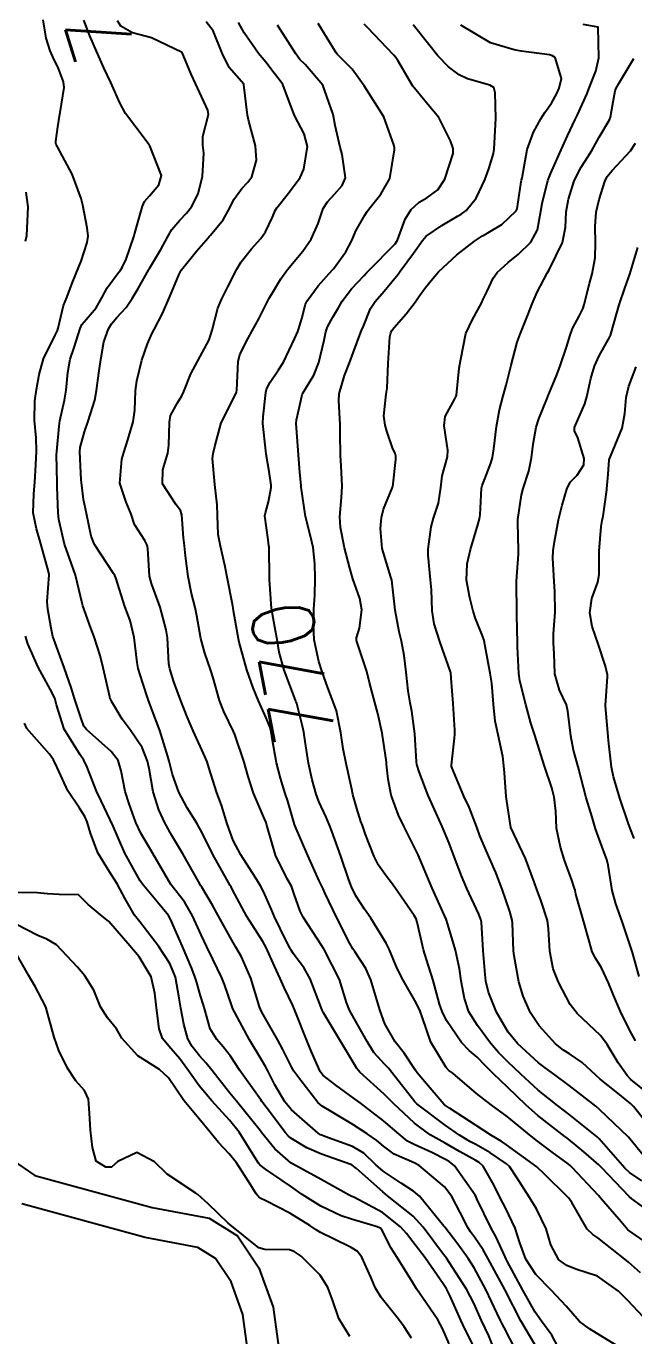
# Model space of a CAD drawing. Header units: metres. Extents: x 318500 to 325275, y 7408834 to 7428799.
# Drawn here: x 322178.3 to 322217.8, y 7422754.9 to 7422839.9 of the extents above; entities that cross this region are included whole.
import ezdxf
from ezdxf.enums import TextEntityAlignment as Align

# ---------------------------------------------------------------- set-up
doc = ezdxf.new("R2010")
doc.units = ezdxf.units.M
doc.header["$MEASUREMENT"] = 0
for name, color, linetype in [('Cotas', 45, 'Continuous'), ('Curvas de Nivel 1m', 11, 'Continuous'), ('Curvas de Nivel 5m', 15, 'Continuous'), ('Vias Primárias', 230, 'Continuous'), ('Vias Secundárias', 230, 'Continuous')]:
    doc.layers.add(name, color=color, linetype=linetype)
doc.styles.add('Style-STANDARD', font='STANDARD.shx')

msp = doc.modelspace()

# ---------------------------------------------------------------- linework, layer by layer
at = {"layer": 'Curvas de Nivel 1m', "flags": 128}
for points, elevation in [([(322210.162, 7422753.892), (322209.356, 7422755.451), (322209.193, 7422755.737), (322209.113, 7422755.904), (322208.903, 7422756.371), (322208.167, 7422757.918), (322207.411, 7422759.322), (322207.019, 7422759.936), (322206.34, 7422760.857), (322205.497, 7422761.959), (322205.441, 7422762.03), (322203.86, 7422763.976), (322203.475, 7422764.304), (322202.66, 7422764.815), (322201.494, 7422765.61), (322201.034, 7422766.017), (322200.245, 7422766.767), (322199.512, 7422767.203), (322197.715, 7422767.861), (322197.519, 7422767.928), (322197.425, 7422767.967), (322197.283, 7422768.064), (322195.542, 7422769.578), (322195.117, 7422770.096), (322194.464, 7422771.209), (322194.007, 7422772.114), (322193.859, 7422772.392), (322193.587, 7422772.86), (322192.835, 7422774.128), (322191.872, 7422775.892), (322191.754, 7422776.139), (322191.633, 7422776.456), (322191.208, 7422777.709), (322191.032, 7422778.149), (322190.457, 7422779.369), (322190.065, 7422780.164), (322189.692, 7422780.942), (322189.121, 7422782.179), (322188.61, 7422783.078), (322187.73, 7422784.2), (322186.564, 7422786.212), (322185.78, 7422787.534), (322185.46, 7422788.225), (322185.016, 7422789.446), (322184.756, 7422790.236), (322184.499, 7422791.571), (322184.302, 7422792.243), (322183.849, 7422792.845), (322182.259, 7422794.274), (322182.085, 7422794.49), (322181.878, 7422795.037), (322181.479, 7422796.284), (322181.268, 7422796.918), (322180.808, 7422798.291), (322180.123, 7422800.123), (322180.058, 7422800.299), (322179.955, 7422800.832), (322179.746, 7422802.082), (322179.715, 7422802.304), (322179.704, 7422802.574), (322179.822, 7422804.303), (322179.791, 7422804.516), (322179.284, 7422806.311), (322179.003, 7422807.279), (322178.793, 7422808.319), (322178.83, 7422809.557), (322178.901, 7422810.318), (322178.969, 7422811.445), (322179.012, 7422812.316), (322178.986, 7422813.184), (322178.87, 7422814.319), (322178.885, 7422815.582), (322179.009, 7422816.317), (322179.184, 7422817.306), (322179.453, 7422818.311), (322180.206, 7422819.851), (322180.357, 7422820.15), (322180.402, 7422820.298), (322180.76, 7422821.767), (322180.968, 7422822.293), (322181.318, 7422823.225), (322181.746, 7422824.285), (322181.904, 7422824.654), (322182.286, 7422825.871), (322182.347, 7422826.279), (322182.298, 7422826.821), (322182.001, 7422828.283), (322181.894, 7422828.717), (322181.31, 7422830.29), (322180.368, 7422832.073), (322180.29, 7422832.222), (322180.267, 7422832.302), (322180.255, 7422832.418), (322180.386, 7422833.374), (322180.512, 7422834.185), (322180.532, 7422834.299), (322180.789, 7422835.932), (322180.759, 7422836.297), (322180.439, 7422837.161), (322180.056, 7422837.916), (322179.89, 7422838.308), (322179.642, 7422839.133), (322179.429, 7422840.316)], 764), ([(322213.028, 7422753.855), (322212.451, 7422754.964), (322211.784, 7422755.874), (322211.369, 7422756.451), (322210.563, 7422757.888), (322209.553, 7422759.763), (322209.486, 7422759.899), (322209.421, 7422760.042), (322208.834, 7422761.309), (322208.517, 7422761.914), (322207.583, 7422763.814), (322207.529, 7422763.929), (322207.472, 7422764.036), (322206.14, 7422765.95), (322205.781, 7422766.234), (322205.504, 7422766.386), (322204.654, 7422766.823), (322203.514, 7422767.336), (322203.087, 7422767.558), (322202.532, 7422767.995), (322201.533, 7422768.863), (322200.003, 7422770.033), (322199.555, 7422770.365), (322198.429, 7422771.19), (322197.577, 7422771.839), (322197.413, 7422772.063), (322196.858, 7422773.336), (322196.546, 7422774.076), (322195.84, 7422775.874), (322195.752, 7422776.088), (322195.634, 7422776.348), (322195.071, 7422777.518), (322194.817, 7422778.103), (322194.454, 7422778.9), (322193.9, 7422780.117), (322193.686, 7422780.513), (322192.662, 7422782.13), (322191.727, 7422783.858), (322191.63, 7422784.043), (322191.58, 7422784.142), (322191.352, 7422784.529), (322190.452, 7422786.16), (322189.78, 7422787.504), (322189.412, 7422788.176), (322188.788, 7422789.174), (322188.233, 7422790.194), (322187.827, 7422791.339), (322187.611, 7422792.202), (322187.53, 7422792.518), (322187.005, 7422794.209), (322186.467, 7422795.631), (322186.251, 7422796.216), (322185.906, 7422797.274), (322185.612, 7422798.225), (322185.538, 7422798.614), (322185.35, 7422800.229), (322185.072, 7422801.344), (322184.737, 7422802.239), (322184.145, 7422804.101), (322184.083, 7422804.249), (322184.002, 7422804.394), (322182.774, 7422806.269), (322182.562, 7422806.799), (322182.249, 7422808.277), (322182.064, 7422809.186), (322181.917, 7422810.282), (322181.903, 7422810.462), (322181.814, 7422812.283), (322181.84, 7422812.556), (322182.123, 7422813.578), (322182.366, 7422814.276), (322182.788, 7422815.632), (322182.9, 7422816.269), (322183.05, 7422817.394), (322183.177, 7422818.265), (322183.369, 7422819.43), (322183.673, 7422820.258), (322183.881, 7422820.589), (322184.221, 7422820.989), (322184.826, 7422821.646), (322185.218, 7422822.235), (322185.594, 7422822.885), (322186.268, 7422824.062), (322186.326, 7422824.163), (322186.358, 7422824.219), (322187.075, 7422825.419), (322187.5, 7422826.208), (322187.789, 7422826.714), (322188.307, 7422827.311), (322188.745, 7422827.763), (322189.068, 7422828.189), (322189.485, 7422829.03), (322189.767, 7422830.179), (322189.858, 7422831.671), (322189.803, 7422832.178), (322189.808, 7422832.749), (322190.163, 7422834.174), (322190.125, 7422834.453), (322189.325, 7422836.187), (322189.045, 7422836.8), (322188.45, 7422838.2), (322186.464, 7422839.138), (322185.234, 7422839.473), (322184.475, 7422839.9), (322184.259, 7422840.253)], 766), ([(322217.175, 7422753.969), (322215.353, 7422755.089), (322214.89, 7422755.361), (322214.244, 7422755.837), (322213.375, 7422756.836), (322212.432, 7422757.864), (322211.405, 7422758.898), (322210.77, 7422759.887), (322210.366, 7422760.955), (322210.075, 7422761.894), (322209.459, 7422763.172), (322209.079, 7422763.906), (322208.687, 7422764.707), (322207.993, 7422765.923), (322207.736, 7422766.161), (322207.504, 7422766.298), (322206.45, 7422766.886), (322205.515, 7422767.413), (322204.557, 7422767.97), (322203.531, 7422768.719), (322202.172, 7422770.001), (322201.559, 7422770.608), (322199.984, 7422772.034), (322199.802, 7422772.256), (322199.586, 7422772.643), (322198.737, 7422774.049), (322197.627, 7422775.876), (322197.539, 7422776.061), (322197.481, 7422776.214), (322196.767, 7422778.073), (322196.368, 7422778.78), (322195.676, 7422779.714), (322195.531, 7422779.946), (322195.453, 7422780.093), (322195.188, 7422780.597), (322194.451, 7422782.109), (322194.229, 7422782.626), (322193.726, 7422783.751), (322193.532, 7422784.122), (322193.184, 7422784.68), (322192.273, 7422786.135), (322191.774, 7422787.052), (322191.372, 7422788.146), (322191.005, 7422789.355), (322190.704, 7422790.157), (322190.197, 7422791.802), (322190.082, 7422792.166), (322189.848, 7422792.702), (322189.174, 7422794.18), (322188.788, 7422795.095), (322188.354, 7422796.193), (322187.908, 7422797.367), (322187.65, 7422798.203), (322187.6, 7422798.528), (322187.502, 7422800.204), (322187.428, 7422800.733), (322187.038, 7422802.209), (322186.462, 7422803.746), (322186.333, 7422804.217), (322186.233, 7422806.012), (322186.191, 7422806.218), (322186.033, 7422806.522), (322185.374, 7422807.56), (322185.138, 7422808.234), (322184.832, 7422809.009), (322184.408, 7422810.245), (322184.533, 7422811.814), (322184.672, 7422812.242), (322184.94, 7422813.06), (322185.277, 7422814.233), (322185.379, 7422814.993), (322185.422, 7422816.231), (322185.507, 7422816.893), (322185.832, 7422818.225), (322186.201, 7422819.292), (322186.494, 7422819.931), (322186.646, 7422820.216), (322187.173, 7422821.263), (322187.601, 7422822.206), (322187.797, 7422822.654), (322188.264, 7422823.801), (322188.396, 7422824.07), (322188.491, 7422824.197), (322189.392, 7422825.294), (322190.148, 7422826.172), (322190.215, 7422826.248), (322190.292, 7422826.337), (322191.12, 7422827.345), (322191.565, 7422828.151), (322191.815, 7422828.66), (322192.338, 7422829.369), (322192.71, 7422829.771), (322192.982, 7422830.134), (322193.279, 7422831.213), (322193.209, 7422832.132), (322192.781, 7422833.75), (322192.694, 7422834.137), (322192.465, 7422836.104), (322192.451, 7422836.14), (322191.511, 7422837.224), (322191.042, 7422838.161), (322190.472, 7422839.606), (322190.008, 7422840.177)], 767), ([(322218.721, 7422755.78), (322217.381, 7422757.206), (322216.768, 7422757.806), (322215.405, 7422758.794), (322214, 7422759.252), (322213.414, 7422759.476), (322212.903, 7422759.858), (322212.388, 7422760.824), (322212.088, 7422761.87), (322211.459, 7422763.16), (322210.99, 7422763.885), (322210.163, 7422765.221), (322209.689, 7422765.898), (322209.502, 7422766.077), (322208.415, 7422766.823), (322207.514, 7422767.329), (322207.118, 7422767.538), (322206.455, 7422767.946), (322205.529, 7422768.59), (322203.682, 7422769.979), (322203.552, 7422770.107), (322202.073, 7422772.003), (322201.853, 7422772.276), (322201.585, 7422772.546), (322200.885, 7422773.312), (322200.459, 7422774.027), (322199.622, 7422775.499), (322199.315, 7422776.043), (322199.127, 7422776.556), (322198.664, 7422778.05), (322197.679, 7422779.994), (322197.654, 7422780.034), (322197.635, 7422780.061), (322197.528, 7422780.217), (322196.312, 7422782.081), (322196.108, 7422782.478), (322195.725, 7422783.584), (322195.6, 7422783.964), (322195.544, 7422784.093), (322195.261, 7422784.573), (322194.521, 7422786.109), (322193.994, 7422787.91), (322193.936, 7422788.118), (322193.9, 7422788.227), (322193.793, 7422788.464), (322193.092, 7422790.127), (322192.75, 7422791.207), (322192.483, 7422792.134), (322191.867, 7422793.949), (322191.787, 7422794.141), (322191.161, 7422795.429), (322190.882, 7422796.155), (322190.465, 7422797.608), (322190.298, 7422798.164), (322189.936, 7422799.221), (322189.677, 7422800.174), (322189.418, 7422801.632), (322189.306, 7422802.18), (322189.071, 7422803.096), (322188.852, 7422804.187), (322188.67, 7422805.541), (322188.599, 7422806.191), (322188.552, 7422806.709), (322188.436, 7422808.194), (322188.34, 7422808.481), (322188.06, 7422808.837), (322187.191, 7422810.209), (322187.196, 7422811.107), (322187.53, 7422812.206), (322187.602, 7422812.718), (322187.625, 7422814.205), (322187.695, 7422814.646), (322188.149, 7422815.464), (322188.443, 7422815.909), (322188.571, 7422816.194), (322189.026, 7422817.339), (322189.484, 7422818.181), (322190.204, 7422819.549), (322190.401, 7422820.167), (322190.78, 7422821.614), (322191, 7422822.159), (322191.423, 7422822.981), (322191.996, 7422824.144), (322192.275, 7422824.603), (322192.96, 7422825.456), (322193.557, 7422826.127), (322193.859, 7422826.561), (322194.311, 7422827.504), (322194.49, 7422827.945), (322194.595, 7422828.116), (322195.368, 7422829.071), (322196.114, 7422830.094), (322196.355, 7422830.614), (322196.581, 7422832.087), (322196.382, 7422832.912), (322195.757, 7422834.1), (322195.331, 7422835.191), (322194.985, 7422836.112), (322194.758, 7422836.44), (322194.437, 7422836.859), (322193.889, 7422837.57), (322193.412, 7422838.13), (322192.47, 7422839.464), (322192.104, 7422840.146)], 768), ([(322218.193, 7422759.004), (322217.418, 7422759.689), (322217.288, 7422759.801), (322215.434, 7422761.266), (322215.099, 7422761.487), (322214.744, 7422761.83), (322213.742, 7422763.57), (322213.547, 7422763.849), (322213.471, 7422763.937), (322211.943, 7422765.423), (322211.5, 7422765.857), (322211.471, 7422765.88), (322209.514, 7422767.316), (322209.155, 7422767.544), (322208.53, 7422767.915), (322207.53, 7422768.564), (322205.812, 7422769.69), (322205.549, 7422769.871), (322205.447, 7422769.961), (322204.547, 7422770.989), (322203.715, 7422771.979), (322203.582, 7422772.178), (322202.853, 7422773.252), (322202.282, 7422774), (322201.617, 7422775.166), (322201.302, 7422776.015), (322201.154, 7422776.5), (322200.701, 7422778.024), (322200.382, 7422778.744), (322199.678, 7422779.816), (322199.532, 7422780.041), (322199.345, 7422780.383), (322198.486, 7422782.052), (322197.726, 7422783.659), (322197.601, 7422783.934), (322197.539, 7422784.063), (322197.356, 7422784.446), (322196.62, 7422786.077), (322195.789, 7422787.991), (322195.757, 7422788.09), (322195.311, 7422789.603), (322195.147, 7422790.1), (322194.829, 7422791.101), (322194.572, 7422792.109), (322194.301, 7422793.676), (322194.235, 7422794.115), (322194.158, 7422794.401), (322193.879, 7422795.058), (322193.403, 7422796.125), (322193.065, 7422796.966), (322192.663, 7422798.133), (322192.16, 7422799.925), (322192.11, 7422800.138), (322191.959, 7422801.001), (322191.796, 7422801.97), (322191.763, 7422802.143), (322191.714, 7422802.403), (322191.385, 7422804.149), (322191.233, 7422804.931), (322190.938, 7422806.156), (322190.796, 7422806.917), (322190.74, 7422808.16), (322190.733, 7422808.833), (322190.58, 7422810.162), (322190.427, 7422811.843), (322190.461, 7422812.165), (322190.573, 7422812.622), (322190.983, 7422814.157), (322191.378, 7422814.915), (322191.989, 7422816.143), (322192.012, 7422816.293), (322192.083, 7422818.142), (322192.195, 7422818.6), (322192.723, 7422819.617), (322193.009, 7422820.132), (322193.427, 7422820.923), (322194.028, 7422822.122), (322194.104, 7422822.259), (322194.246, 7422822.501), (322194.862, 7422823.51), (322195.303, 7422824.105), (322196.282, 7422825.301), (322196.83, 7422826.082), (322197.272, 7422827.109), (322197.611, 7422828.071), (322197.891, 7422828.502), (322198.334, 7422828.995), (322198.835, 7422829.562), (322199.049, 7422830.053), (322198.838, 7422831.583), (322198.719, 7422832.057), (322198.391, 7422833.468), (322198.27, 7422834.071), (322198.243, 7422834.231), (322197.591, 7422836.078), (322196.443, 7422837.411), (322196.1, 7422837.749), (322195.833, 7422838.099), (322194.635, 7422839.961)], 769), ([(322219.451, 7422762.488), (322217.642, 7422763.797), (322217.472, 7422763.95), (322215.684, 7422765.818), (322215.502, 7422766.003), (322214.531, 7422766.856), (322213.518, 7422767.685), (322213.425, 7422767.757), (322213.299, 7422767.853), (322211.54, 7422769.205), (322210.775, 7422769.888), (322209.567, 7422771.063), (322208.669, 7422771.914), (322208.124, 7422772.461), (322207.591, 7422772.99), (322207.082, 7422773.424), (322206.58, 7422773.945), (322205.621, 7422775.375), (322205.331, 7422775.963), (322205.164, 7422776.438), (322204.749, 7422777.969), (322204.317, 7422779.33), (322204.125, 7422779.976), (322203.707, 7422781.762), (322203.634, 7422781.981), (322203.509, 7422782.187), (322202.265, 7422784.002), (322202.052, 7422784.314), (322201.747, 7422784.707), (322201.193, 7422785.46), (322200.907, 7422786.023), (322200.361, 7422787.452), (322200.149, 7422788.035), (322200.06, 7422788.303), (322199.801, 7422789.144), (322199.542, 7422790.043), (322199.457, 7422790.402), (322199.107, 7422792.047), (322198.903, 7422793.001), (322198.745, 7422794.051), (322198.463, 7422795.476), (322198.256, 7422796.056), (322197.904, 7422796.974), (322197.52, 7422798.066), (322197.328, 7422798.67), (322197.025, 7422800.074), (322196.97, 7422801.085), (322197.007, 7422802.074), (322197.066, 7422802.991), (322197.094, 7422804.074), (322197.071, 7422805.017), (322196.951, 7422806.076), (322196.778, 7422806.819), (322196.464, 7422808.084), (322196.185, 7422809.982), (322196.176, 7422810.089), (322196.093, 7422810.945), (322195.996, 7422812.092), (322195.866, 7422813.832), (322195.855, 7422814.094), (322195.877, 7422814.35), (322196.153, 7422815.599), (322196.242, 7422816.006), (322196.281, 7422816.088), (322197.007, 7422817.248), (322197.328, 7422818.073), (322197.671, 7422819.534), (322197.783, 7422820.066), (322197.886, 7422820.394), (322198.224, 7422821.011), (322198.616, 7422821.675), (322198.841, 7422822.054), (322199.44, 7422822.86), (322200.265, 7422823.729), (322200.418, 7422823.888), (322200.556, 7422824.036), (322202.288, 7422825.771), (322202.434, 7422826.009), (322202.924, 7422827.39), (322203.314, 7422828), (322203.843, 7422828.479), (322204.332, 7422828.773), (322205.045, 7422829.274), (322205.492, 7422829.973), (322206.033, 7422831.631), (322206.041, 7422831.965), (322205.872, 7422832.473), (322205.115, 7422833.979), (322204.412, 7422834.792), (322203.417, 7422836), (322202.447, 7422837.68), (322202.313, 7422837.876), (322202.183, 7422838.014), (322200.477, 7422839.828), (322200.273, 7422840.043)], 771), ([(322218.296, 7422764.979), (322217.496, 7422765.521), (322217.194, 7422765.803), (322215.519, 7422767.698), (322215.455, 7422767.757), (322215.38, 7422767.822), (322213.542, 7422769.306), (322212.816, 7422769.861), (322211.565, 7422770.862), (322210.44, 7422771.891), (322209.588, 7422772.691), (322208.982, 7422773.297), (322208.467, 7422773.917), (322207.617, 7422775.054), (322207.069, 7422775.938), (322206.774, 7422776.812), (322206.566, 7422777.946), (322206.444, 7422778.725), (322206.185, 7422779.952), (322205.705, 7422781.608), (322205.584, 7422781.961), (322205.474, 7422782.202), (322204.678, 7422783.971), (322203.875, 7422785.863), (322203.828, 7422785.979), (322203.762, 7422786.127), (322202.836, 7422787.994), (322202.503, 7422788.705), (322202.029, 7422790.007), (322201.825, 7422791.03), (322201.724, 7422792.012), (322201.71, 7422792.144), (322201.433, 7422794.017), (322201.157, 7422795.295), (322200.958, 7422796.024), (322200.621, 7422797.318), (322200.431, 7422798.032), (322199.942, 7422799.517), (322199.781, 7422800.042), (322199.78, 7422800.213), (322199.958, 7422800.833), (322200.109, 7422802.038), (322199.981, 7422802.758), (322199.522, 7422804.045), (322199.331, 7422804.726), (322198.994, 7422806.05), (322198.73, 7422807.366), (322198.696, 7422808.054), (322198.798, 7422809.323), (322198.831, 7422810.052), (322198.777, 7422811.376), (322198.739, 7422812.054), (322198.709, 7422813.469), (322198.704, 7422814.054), (322198.622, 7422815.586), (322198.654, 7422816.055), (322198.998, 7422817.232), (322199.314, 7422818.049), (322199.546, 7422818.697), (322200.053, 7422820.042), (322200.101, 7422820.152), (322200.216, 7422820.434), (322200.685, 7422821.582), (322200.979, 7422822.029), (322201.571, 7422822.7), (322202.263, 7422823.544), (322202.464, 7422823.81), (322202.607, 7422824.005), (322203.465, 7422825.181), (322204.058, 7422825.992), (322204.152, 7422826.131), (322204.294, 7422826.287), (322205.307, 7422826.973), (322206.314, 7422827.573), (322206.558, 7422827.715), (322206.883, 7422827.952), (322207.528, 7422828.746), (322208.094, 7422829.934), (322208.357, 7422830.651), (322208.653, 7422831.641), (322208.695, 7422831.927), (322208.801, 7422833.519), (322208.823, 7422833.926), (322208.77, 7422835.582), (322208.684, 7422835.927), (322208.431, 7422836.076), (322206.98, 7422836.496), (322206.438, 7422836.754), (322205.748, 7422837.275), (322205.038, 7422837.981), (322204.461, 7422838.72), (322203.447, 7422840)], 772), ([(322218.37, 7422766.649), (322217.519, 7422767.7), (322217.427, 7422767.801), (322215.547, 7422769.607), (322215.301, 7422769.824), (322213.57, 7422771.168), (322212.644, 7422771.864), (322212.021, 7422772.31), (322211.588, 7422772.642), (322210.217, 7422773.894), (322209.611, 7422774.614), (322208.846, 7422775.912), (322208.341, 7422777.228), (322208.167, 7422777.922), (322208.11, 7422778.368), (322207.997, 7422779.925), (322207.877, 7422781.758), (322207.847, 7422781.928), (322207.715, 7422782.285), (322206.929, 7422783.942), (322206.574, 7422784.773), (322206.135, 7422785.954), (322205.774, 7422786.891), (322205.322, 7422787.965), (322204.936, 7422788.831), (322204.431, 7422789.974), (322203.833, 7422791.512), (322203.682, 7422791.982), (322203.654, 7422792.172), (322203.552, 7422793.985), (322203.359, 7422795.462), (322203.253, 7422795.99), (322203.126, 7422796.767), (322202.994, 7422797.994), (322202.863, 7422799.069), (322202.686, 7422799.999), (322202.547, 7422800.592), (322202.282, 7422802.005), (322202.053, 7422803.955), (322202.045, 7422804.009), (322202.002, 7422804.138), (322201.426, 7422806.019), (322201.321, 7422807.299), (322201.387, 7422808.02), (322201.515, 7422808.562), (322202.079, 7422809.924), (322202.105, 7422809.984), (322202.118, 7422810.009), (322202.323, 7422811.791), (322202.319, 7422812.007), (322202.275, 7422812.171), (322202.115, 7422812.551), (322201.739, 7422813.629), (322201.638, 7422814.017), (322201.546, 7422814.612), (322201.705, 7422816.017), (322201.76, 7422816.422), (322201.818, 7422818.016), (322201.94, 7422819.747), (322202.003, 7422820.013), (322202.066, 7422820.158), (322202.215, 7422820.36), (322203, 7422821.227), (322203.574, 7422821.99), (322203.842, 7422822.39), (322204.255, 7422822.951), (322204.718, 7422823.52), (322205.102, 7422823.972), (322206.281, 7422825.068), (322207.42, 7422825.943), (322207.938, 7422826.293), (322208.298, 7422826.491), (322209.195, 7422827.032), (322210.125, 7422827.912), (322210.188, 7422828.045), (322210.335, 7422828.94), (322210.45, 7422829.807), (322210.472, 7422829.908), (322210.514, 7422830.07), (322210.835, 7422831.903), (322211.262, 7422833.022), (322211.736, 7422833.89), (322211.987, 7422834.305), (322212.415, 7422834.913), (322212.764, 7422835.536), (322212.915, 7422835.873), (322213.073, 7422836.507), (322212.659, 7422837.877), (322212.452, 7422838.009), (322212.297, 7422838.038), (322210.456, 7422838.291), (322210.005, 7422838.366), (322208.463, 7422838.822), (322206.551, 7422839.959)], 773), ([(322218.586, 7422768.732), (322217.756, 7422769.797), (322217.553, 7422770.002), (322216.62, 7422770.754), (322215.576, 7422771.569), (322215.301, 7422771.824), (322214.416, 7422772.665), (322213.594, 7422773.22), (322213.201, 7422773.461), (322212.694, 7422773.864), (322211.617, 7422775.044), (322211.064, 7422775.886), (322210.577, 7422776.96), (322210.299, 7422777.894), (322209.994, 7422779.58), (322209.968, 7422779.897), (322209.904, 7422781.701), (322209.876, 7422781.898), (322209.718, 7422782.443), (322209.22, 7422783.908), (322208.812, 7422784.975), (322208.406, 7422785.92), (322207.782, 7422787.366), (322207.569, 7422787.933), (322207.078, 7422789.216), (322206.742, 7422789.946), (322205.944, 7422791.852), (322205.929, 7422791.959), (322206.121, 7422793.701), (322206.144, 7422793.956), (322206.146, 7422794.229), (322206.036, 7422795.958), (322205.915, 7422797.593), (322205.886, 7422797.96), (322205.877, 7422798.004), (322205.17, 7422799.968), (322204.816, 7422801.117), (322204.682, 7422801.973), (322204.63, 7422803.334), (322204.575, 7422803.974), (322204.424, 7422805.576), (322204.428, 7422805.976), (322204.61, 7422807.409), (322204.764, 7422807.973), (322205.088, 7422808.947), (322205.235, 7422809.968), (322205.338, 7422810.72), (322205.675, 7422811.964), (322205.694, 7422812.384), (322205.457, 7422813.967), (322205.535, 7422814.57), (322206.157, 7422815.731), (322206.232, 7422815.886), (322206.25, 7422815.959), (322206.428, 7422817.714), (322206.473, 7422817.956), (322206.534, 7422818.296), (322206.857, 7422819.95), (322207.307, 7422820.86), (322207.885, 7422821.935), (322207.998, 7422822.18), (322208.252, 7422822.71), (322208.644, 7422823.547), (322208.898, 7422823.924), (322209.615, 7422824.578), (322210.282, 7422825.109), (322211.074, 7422825.898), (322211.506, 7422826.688), (322211.737, 7422827.889), (322211.817, 7422828.399), (322212.197, 7422829.882), (322212.354, 7422830.314), (322213.045, 7422831.87), (322213.468, 7422832.779), (322213.969, 7422833.856), (322214.102, 7422834.157), (322214.415, 7422834.818), (322214.731, 7422835.541), (322214.839, 7422835.846), (322215.306, 7422836.977), (322215.492, 7422837.84), (322215.467, 7422838.838), (322215.444, 7422839.84), (322214.482, 7422840.005)], 774), ([(322217.876, 7422774.068), (322217.611, 7422774.54), (322216.965, 7422775.807), (322216.443, 7422777.018), (322216.128, 7422777.815), (322215.67, 7422778.794), (322215.272, 7422779.422), (322215.065, 7422779.829), (322214.816, 7422780.71), (322214.491, 7422781.838), (322214.011, 7422783.571), (322213.951, 7422783.847), (322213.906, 7422784.012), (322213.746, 7422784.476), (322213.38, 7422785.479), (322213.249, 7422785.858), (322213.001, 7422786.632), (322212.755, 7422787.866), (322212.709, 7422788.964), (322212.608, 7422789.868), (322212.443, 7422790.487), (322211.977, 7422791.878), (322211.846, 7422792.287), (322211.345, 7422793.885), (322211.09, 7422794.676), (322210.758, 7422795.891), (322210.376, 7422797.432), (322210.298, 7422797.896), (322210.226, 7422799.617), (322210.218, 7422799.897), (322210.173, 7422801.692), (322210.17, 7422801.898), (322210.154, 7422803.742), (322210.156, 7422803.898), (322210.285, 7422805.638), (322210.29, 7422805.897), (322210.243, 7422807.703), (322210.25, 7422807.898), (322210.477, 7422809.493), (322210.58, 7422809.895), (322210.962, 7422811.026), (322211.127, 7422811.89), (322211.225, 7422812.783), (322211.439, 7422813.887), (322211.608, 7422814.415), (322212.159, 7422815.808), (322212.179, 7422815.86), (322212.188, 7422815.88), (322212.771, 7422817.281), (322212.982, 7422817.868), (322213.403, 7422819.063), (322213.635, 7422819.859), (322213.786, 7422820.287), (322214.229, 7422821.093), (322214.476, 7422821.608), (322214.555, 7422821.847), (322214.896, 7422823.208), (322215.068, 7422823.842), (322215.257, 7422824.864), (322215.287, 7422825.84), (322215.248, 7422826.899), (322215.313, 7422827.84), (322215.512, 7422828.658), (322215.887, 7422829.835), (322216.044, 7422830.142), (322216.357, 7422830.548), (322217.547, 7422831.812), (322217.874, 7422832.311)], 776), ([(322178.286, 7422825.954), (322178.38, 7422826.329), (322178.464, 7422828.182), (322178.451, 7422828.328), (322178.332, 7422829.131)], 763), ([(322218.115, 7422778.244), (322217.68, 7422779.8), (322217.011, 7422781.807), (322216.592, 7422782.947), (322216.356, 7422783.814), (322216.111, 7422785.462), (322216.011, 7422785.817), (322215.77, 7422786.454), (322215.286, 7422787.828), (322215.056, 7422788.576), (322214.675, 7422789.837), (322214.495, 7422790.509), (322214.151, 7422791.845), (322213.856, 7422792.932), (322213.669, 7422793.853), (322213.49, 7422795.46), (322213.389, 7422795.858), (322212.946, 7422796.822), (322212.651, 7422797.869), (322212.605, 7422799.205), (322212.549, 7422799.871), (322212.552, 7422800.467), (322212.671, 7422801.869), (322212.641, 7422803.219), (322212.594, 7422803.871), (322212.518, 7422805.377), (322212.532, 7422805.872), (322212.617, 7422806.452), (322212.882, 7422807.868), (322213.111, 7422808.818), (322213.417, 7422809.86), (322213.64, 7422810.303), (322214.094, 7422810.778), (322214.514, 7422811.433), (322214.539, 7422811.846), (322214.123, 7422813.183), (322213.918, 7422813.644), (322213.917, 7422813.853), (322213.973, 7422814.011), (322214.138, 7422814.367), (322214.594, 7422815.405), (322214.714, 7422815.844), (322214.978, 7422817.042), (322215.214, 7422817.84), (322215.514, 7422818.52), (322216.209, 7422819.752), (322216.244, 7422819.829), (322216.681, 7422821.376), (322216.808, 7422821.821), (322217.176, 7422822.896), (322217.513, 7422823.811), (322218.026, 7422825.542)], 777), ([(322217.781, 7422787.199), (322217.559, 7422787.802), (322217.401, 7422788.199), (322216.869, 7422789.81), (322216.452, 7422791.196), (322216.317, 7422791.815), (322216.134, 7422793.55), (322216.108, 7422793.818), (322215.922, 7422795.797), (322215.923, 7422795.82), (322216.054, 7422797.684), (322216.05, 7422797.819), (322215.928, 7422798.363), (322215.456, 7422799.827), (322215.073, 7422800.945), (322214.921, 7422801.836), (322215.047, 7422802.771), (322215.436, 7422803.828), (322215.522, 7422804.313), (322215.517, 7422805.828), (322215.649, 7422807.429), (322215.718, 7422807.825), (322215.769, 7422808.11), (322216.02, 7422809.821), (322216.026, 7422809.876), (322216.095, 7422810.829), (322216.177, 7422811.761), (322216.193, 7422811.829), (322216.255, 7422811.972), (322217.006, 7422813.817), (322217.191, 7422814.768), (322217.267, 7422815.813), (322217.447, 7422816.534), (322217.917, 7422817.804)], 778), ([(322208.768, 7422753.909), (322208.356, 7422754.921), (322207.879, 7422755.922), (322207.377, 7422757.045), (322206.909, 7422757.937), (322206.01, 7422759.352), (322205.602, 7422759.957), (322205.527, 7422760.064), (322205.422, 7422760.203), (322204.103, 7422761.973), (322203.45, 7422762.675), (322201.781, 7422764.005), (322201.474, 7422764.258), (322199.767, 7422765.765), (322199.499, 7422765.992), (322199.409, 7422766.041), (322197.507, 7422766.71), (322196.546, 7422767.11), (322195.516, 7422767.738), (322195.331, 7422767.905), (322195.165, 7422768.095), (322193.904, 7422769.755), (322193.633, 7422770.119), (322193.552, 7422770.23), (322192.205, 7422772.134), (322191.589, 7422773.065), (322191.128, 7422773.68), (322190.704, 7422774.153), (322190.284, 7422774.834), (322189.909, 7422776.166), (322189.847, 7422776.381), (322189.638, 7422776.991), (322189.386, 7422777.912), (322189.304, 7422778.175), (322189.084, 7422778.754), (322188.487, 7422780.188), (322187.706, 7422781.958), (322187.561, 7422782.201), (322186.74, 7422783.19), (322185.886, 7422784.218), (322185.733, 7422784.433), (322184.734, 7422786.235), (322183.904, 7422788.132), (322183.857, 7422788.249), (322183.835, 7422788.294), (322183.791, 7422788.393), (322183.19, 7422789.645), (322182.902, 7422790.264), (322182.289, 7422791.817), (322182.086, 7422792.276), (322181.845, 7422792.621), (322180.805, 7422794.291), (322180.31, 7422795.872), (322180.186, 7422796.297), (322179.899, 7422796.88), (322179.115, 7422798.312), (322178.451, 7422799.814), (322178.284, 7422800.325)], 763), ([(322207.344, 7422754.318), (322206.798, 7422755.382), (322206.54, 7422755.942), (322205.852, 7422757.484), (322205.611, 7422757.957), (322205.395, 7422758.301), (322204.23, 7422759.972), (322203.43, 7422761.023), (322203.007, 7422761.558), (322202.634, 7422761.992), (322201.454, 7422762.93), (322199.588, 7422763.918), (322199.469, 7422763.969), (322199.297, 7422764.042), (322197.485, 7422765.058), (322195.608, 7422766.088), (322195.533, 7422766.122), (322195.5, 7422766.14), (322194.46, 7422767.056), (322193.607, 7422768.119), (322193.522, 7422768.234), (322191.982, 7422770.136), (322191.558, 7422770.666), (322190.392, 7422772.158), (322190.022, 7422772.601), (322189.589, 7422773.087), (322189.106, 7422773.688), (322188.83, 7422774.182), (322188.567, 7422775.138), (322188.37, 7422776.189), (322188.265, 7422776.819), (322188.015, 7422778.195), (322187.663, 7422779.086), (322186.92, 7422780.208), (322185.703, 7422781.776), (322185.368, 7422782.225), (322184.756, 7422783.27), (322184.246, 7422784.242), (322183.742, 7422785.025), (322182.975, 7422786.262), (322182.504, 7422787.545), (322182.293, 7422788.272), (322182.14, 7422788.621), (322181.799, 7422789.162), (322181.041, 7422790.288), (322180.337, 7422791.79), (322180.1, 7422792.297), (322179.845, 7422792.661), (322178.377, 7422794.322), (322178.227, 7422794.678)], 762), ([(322205.785, 7422754.394), (322205.354, 7422755.397), (322205.055, 7422755.963), (322204.287, 7422757.06), (322203.655, 7422757.977), (322203.396, 7422758.409), (322202.41, 7422759.995), (322202.022, 7422760.597), (322201.437, 7422761.752), (322201.329, 7422761.902), (322201.04, 7422762.016), (322199.447, 7422762.481), (322198.786, 7422762.71), (322197.459, 7422763.333), (322196.253, 7422764.078), (322195.478, 7422764.621), (322193.868, 7422765.741), (322193.498, 7422766.009), (322193.404, 7422766.121), (322193.256, 7422766.369), (322192.149, 7422768.134), (322191.532, 7422768.912), (322190.38, 7422770.158), (322189.565, 7422771.139), (322188.818, 7422772.181), (322188.3, 7422772.902), (322187.595, 7422773.707), (322187.17, 7422774.204), (322186.971, 7422774.845), (322186.79, 7422776.208), (322186.688, 7422777.161), (322186.435, 7422778.212), (322185.669, 7422779.502), (322185.058, 7422780.229), (322183.703, 7422781.81), (322183.131, 7422782.259), (322182.347, 7422782.901), (322181.723, 7422783.531), (322180.466, 7422783.549), (322179.723, 7422783.596), (322179.074, 7422783.66), (322177.724, 7422783.687)], 761), ([(322199.348, 7422754.869), (322198.633, 7422756.047), (322198.234, 7422757.195), (322197.916, 7422758.055), (322197.402, 7422758.864), (322196.169, 7422760.079), (322195.721, 7422760.384), (322195.424, 7422760.492), (322193.818, 7422760.509), (322193.425, 7422760.635), (322191.548, 7422762.139), (322191.441, 7422762.238), (322190.143, 7422763.476), (322189.469, 7422764.085), (322189.35, 7422764.172), (322187.488, 7422765.418), (322186.671, 7422766.208), (322185.506, 7422766.814), (322184.288, 7422766.238), (322183.876, 7422765.863), (322183.494, 7422765.865), (322182.884, 7422766.256), (322182.639, 7422767.128), (322182.5, 7422768.26), (322182.434, 7422769.369), (322182.374, 7422770.268), (322182.115, 7422770.831), (322181.562, 7422771.466), (322181.015, 7422772.286), (322180.45, 7422773.428), (322180.144, 7422774.295), (322179.628, 7422776.189), (322179.586, 7422776.301), (322178.914, 7422777.582), (322178.485, 7422778.317), (322177.672, 7422779.767)], 759)]:
    msp.add_lwpolyline(points, dxfattribs=dict(at, elevation=elevation))
at = {"layer": 'Curvas de Nivel 5m', "flags": 128}
for points, elevation in [([(322211.345, 7422754.361), (322210.43, 7422755.889), (322209.412, 7422757.877), (322209.4, 7422757.9), (322209.39, 7422757.919), (322208.323, 7422759.916), (322207.998, 7422760.494), (322207.434, 7422761.316), (322207.166, 7422761.663), (322206.989, 7422761.937), (322206.489, 7422762.91), (322205.953, 7422763.953), (322205.479, 7422764.585), (322203.83, 7422765.977), (322203.502, 7422766.142), (322202.208, 7422766.7), (322201.512, 7422767.222), (322201.093, 7422767.594), (322200.472, 7422768.026), (322199.529, 7422768.625), (322198.117, 7422769.478), (322197.546, 7422769.82), (322197.267, 7422770.064), (322196.164, 7422771.488), (322195.714, 7422772.088), (322195.663, 7422772.171), (322195.583, 7422772.34), (322194.997, 7422773.502), (322194.67, 7422774.104), (322193.627, 7422775.931), (322193.533, 7422776.121), (322193.476, 7422776.277), (322192.909, 7422778.127), (322192.299, 7422779.506), (322191.947, 7422780.137), (322191.687, 7422780.587), (322190.816, 7422782.153), (322190.426, 7422782.868), (322189.729, 7422784.033), (322189.674, 7422784.116), (322189.642, 7422784.171), (322189.507, 7422784.4), (322188.502, 7422786.189), (322187.778, 7422787.39), (322187.322, 7422788.205), (322186.947, 7422789.06), (322186.576, 7422790.212), (322186.307, 7422791.741), (322186.206, 7422792.216), (322185.853, 7422793.086), (322185.09, 7422794.232), (322184.572, 7422794.934), (322183.888, 7422796.063), (322183.823, 7422796.184), (322183.792, 7422796.251), (322183.757, 7422796.387), (322183.337, 7422798.259), (322183.126, 7422799.068), (322182.743, 7422800.268), (322182.526, 7422800.842), (322182.019, 7422802.279), (322181.973, 7422802.458), (322181.53, 7422804.285), (322181.275, 7422805.023), (322180.831, 7422806.292), (322180.458, 7422807.884), (322180.414, 7422808.296), (322180.353, 7422810.02), (322180.348, 7422810.297), (322180.31, 7422812.095), (322180.319, 7422812.298), (322180.467, 7422813.956), (322180.527, 7422814.296), (322180.816, 7422815.627), (322180.927, 7422816.292), (322181.037, 7422817.431), (322181.188, 7422818.29), (322181.44, 7422819.045), (322181.839, 7422820.284), (322181.952, 7422820.544), (322182.219, 7422820.866), (322182.877, 7422821.623), (322183.253, 7422822.265), (322183.581, 7422822.929), (322184.264, 7422823.826), (322184.449, 7422824.065), (322184.557, 7422824.246), (322184.819, 7422824.785), (322185.322, 7422826.235), (322185.529, 7422827.004), (322185.878, 7422828.227), (322186.015, 7422828.534), (322186.33, 7422828.903), (322186.95, 7422829.605), (322187.123, 7422830.212), (322186.369, 7422832.133), (322186.333, 7422832.184), (322186.298, 7422832.221), (322186.057, 7422832.543), (322184.776, 7422834.244), (322184.41, 7422834.932), (322183.825, 7422836.259), (322183.368, 7422837.195), (322182.898, 7422838.273), (322182.465, 7422839.275), (322182.079, 7422840.284)], 765), ([(322218.598, 7422760.948), (322217.439, 7422761.747), (322217.378, 7422761.801), (322216.948, 7422762.305), (322215.655, 7422763.818), (322215.473, 7422764.022), (322213.761, 7422765.846), (322213.627, 7422765.974), (322213.502, 7422766.069), (322212.475, 7422766.831), (322211.517, 7422767.551), (322211.096, 7422767.884), (322209.539, 7422769.145), (322208.508, 7422769.916), (322207.561, 7422770.653), (322206.016, 7422771.953), (322205.769, 7422772.144), (322205.584, 7422772.329), (322204.587, 7422773.97), (322204.043, 7422775.556), (322203.9, 7422775.977), (322203.638, 7422776.519), (322202.793, 7422777.993), (322202.419, 7422778.75), (322201.88, 7422780.007), (322201.686, 7422780.4), (322200.701, 7422782.025), (322200.297, 7422782.609), (322199.724, 7422783.471), (322199.444, 7422784.043), (322199.275, 7422784.506), (322198.75, 7422786.05), (322198.167, 7422787.673), (322198.024, 7422788.058), (322197.795, 7422788.581), (322197.335, 7422789.597), (322197.16, 7422790.07), (322196.891, 7422791.007), (322196.666, 7422792.078), (322196.449, 7422793.493), (322196.346, 7422794.083), (322196.265, 7422794.475), (322195.889, 7422795.943), (322195.854, 7422796.055), (322195.844, 7422796.091), (322195.806, 7422796.176), (322195.074, 7422798.103), (322194.758, 7422799.287), (322194.612, 7422800.11), (322194.51, 7422800.666), (322194.256, 7422802.116), (322194.118, 7422803.998), (322194.119, 7422804.118), (322194.098, 7422806.05), (322194.095, 7422806.119), (322194.085, 7422806.174), (322194.035, 7422806.582), (322193.83, 7422808.122), (322193.859, 7422808.316), (322194.064, 7422809.032), (322194.23, 7422809.965), (322194.231, 7422810.118), (322194.093, 7422811.015), (322193.917, 7422812.122), (322193.884, 7422812.351), (322193.696, 7422814.124), (322193.705, 7422814.556), (322193.889, 7422816.123), (322193.937, 7422816.348), (322194.17, 7422816.808), (322194.698, 7422817.597), (322195.037, 7422818.107), (322195.766, 7422819.657), (322195.956, 7422820.094), (322196.03, 7422820.275), (322196.223, 7422820.944), (322196.464, 7422821.86), (322196.566, 7422822.085), (322197.281, 7422823.049), (322198.186, 7422824.061), (322198.271, 7422824.157), (322199.081, 7422825.253), (322199.494, 7422826.048), (322199.727, 7422826.617), (322200.314, 7422827.644), (322200.472, 7422827.883), (322200.58, 7422828.036), (322201.355, 7422829.005), (322201.936, 7422830.016), (322202.241, 7422831.884), (322202.231, 7422832.012), (322202.191, 7422832.195), (322201.541, 7422834.023), (322200.426, 7422835.793), (322200.263, 7422836.043), (322199.492, 7422837.106), (322198.532, 7422838.069), (322198.451, 7422838.167), (322197.283, 7422840.082)], 770), ([(322218.796, 7422770.547), (322217.576, 7422771.548), (322217.33, 7422771.803), (322216.759, 7422772.637), (322216.048, 7422773.816), (322215.609, 7422774.4), (322214.095, 7422775.843), (322213.639, 7422776.419), (322212.884, 7422777.862), (322212.54, 7422778.738), (322212.325, 7422779.87), (322212.24, 7422781.334), (322212.16, 7422781.873), (322211.73, 7422783.199), (322211.474, 7422783.883), (322211.326, 7422784.303), (322210.739, 7422785.89), (322209.79, 7422787.9), (322209.52, 7422789.609), (322209.484, 7422789.905), (322209.377, 7422791.45), (322209.331, 7422791.908), (322209.256, 7422792.502), (322208.962, 7422793.914), (322208.765, 7422794.803), (322208.668, 7422795.918), (322208.555, 7422797.275), (322208.452, 7422797.922), (322208.096, 7422799.779), (322208.077, 7422799.928), (322208.061, 7422800.039), (322207.954, 7422800.336), (322207.492, 7422801.464), (322207.347, 7422801.939), (322207.122, 7422802.804), (322206.914, 7422803.946), (322206.954, 7422805.008), (322207.165, 7422805.943), (322207.645, 7422807.535), (322207.757, 7422807.934), (322207.791, 7422808.197), (322207.88, 7422809.933), (322207.919, 7422810.096), (322208.089, 7422810.53), (322208.484, 7422811.545), (322208.596, 7422811.923), (322208.678, 7422812.484), (322208.845, 7422813.919), (322209.049, 7422815.014), (322209.298, 7422815.913), (322209.481, 7422816.599), (322209.8, 7422817.906), (322210.205, 7422819.406), (322210.383, 7422819.907), (322210.911, 7422821.219), (322211.167, 7422821.896), (322211.499, 7422822.644), (322212.145, 7422823.882), (322212.272, 7422824.099), (322213.14, 7422825.867), (322213.335, 7422826.834), (322213.384, 7422827.864), (322213.518, 7422828.676), (322213.903, 7422829.857), (322214.359, 7422830.765), (322214.79, 7422831.422), (322215.047, 7422831.843), (322215.516, 7422832.706), (322216.184, 7422833.832), (322216.245, 7422833.989), (322216.417, 7422834.99), (322216.551, 7422835.705), (322216.591, 7422835.828), (322216.802, 7422836.193), (322217.777, 7422837.81)], 775), ([(322203.348, 7422754.764), (322202.871, 7422755.503), (322202.499, 7422755.993), (322201.381, 7422757.401), (322201.002, 7422758.016), (322200.698, 7422758.723), (322200.126, 7422760.029), (322199.809, 7422760.419), (322199.426, 7422760.651), (322198.267, 7422761.216), (322197.436, 7422761.624), (322197.159, 7422761.786), (322196.743, 7422762.07), (322195.452, 7422762.873), (322193.924, 7422763.652), (322193.466, 7422763.883), (322193.26, 7422764.122), (322192.914, 7422764.69), (322191.974, 7422766.135), (322191.506, 7422766.738), (322190.822, 7422767.459), (322190.262, 7422768.159), (322189.533, 7422769.024), (322188.57, 7422770.185), (322187.572, 7422771.668), (322186.996, 7422772.206), (322185.583, 7422773.087), (322184.544, 7422774.236), (322184.206, 7422774.838), (322183.62, 7422775.56), (322183.156, 7422776.257), (322182.721, 7422777.344), (322182.149, 7422778.273), (322181.659, 7422778.849), (322180.296, 7422780.294), (322179.685, 7422780.651), (322179.101, 7422780.897), (322177.699, 7422781.605)], 760)]:
    msp.add_lwpolyline(points, dxfattribs=dict(at, elevation=elevation))
at = {"layer": 'Vias Primárias'}
for points in [[(323715.644, 7420145.548, 0), (323709.04, 7420132.939)], [(323831.088, 7420001.787, 0), (323833.844, 7420008.443, 0.220888)]]:
    msp.add_lwpolyline(points, format="xyb", dxfattribs=at)
at = {"layer": 'Vias Secundárias'}
for points in [[(322174.521, 7422768.314), (322178.903, 7422765.317), (322186.514, 7422763.242), (322190.204, 7422762.551), (322192.049, 7422761.398), (322193.433, 7422759.323), (322194.356, 7422756.787), (322196.43, 7422741.505)], [(322194.41, 7422741.52), (322192.403, 7422756.306), (322191.636, 7422758.414), (322190.624, 7422759.93), (322189.465, 7422760.654), (322186.066, 7422761.291), (322178.052, 7422763.476)]]:
    msp.add_lwpolyline(points, dxfattribs=at)

# ---------------------------------------------------------------- texts
at = {"layer": 'Cotas', "style": 'Style-STANDARD'}
for s, rotation, p in [('765', 107.46216, (322182.183, 7422842.208, 765)), ('770', 100.99091, (322195.618, 7422797.965, 770))]:
    msp.add_text(s, height=4, rotation=rotation, dxfattribs=at).set_placement(p, align=Align.MIDDLE_CENTER)

doc.saveas('drawing.dxf')
